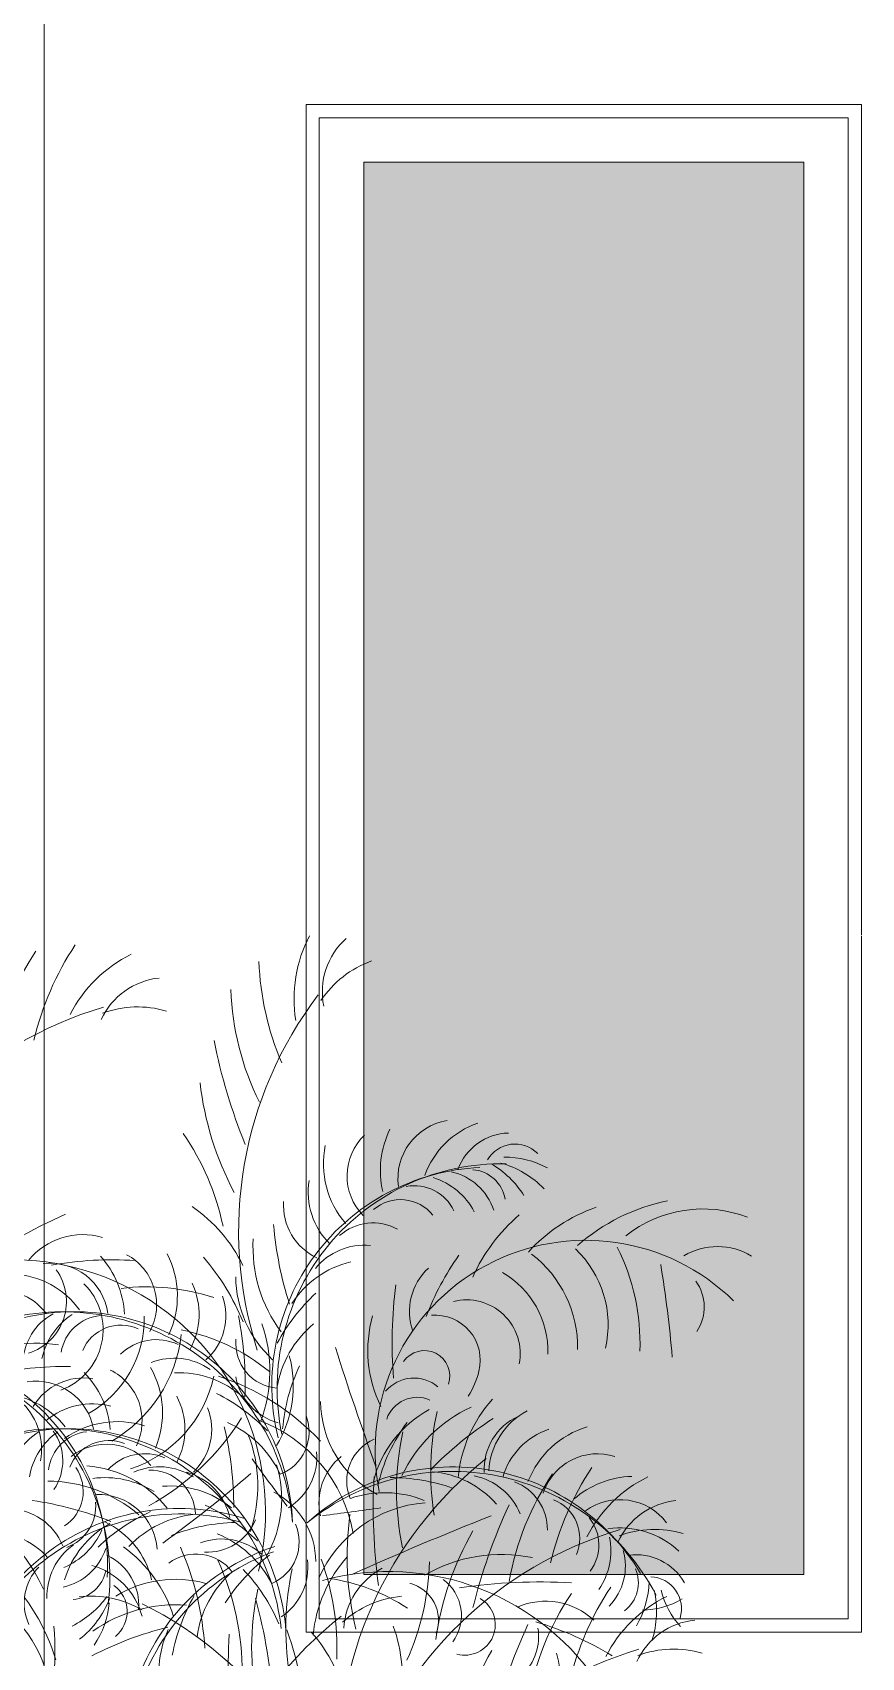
# Model space of a CAD drawing. Header units: metres. Extents: x -44 to 358, y -286 to 66.
# Drawn here: x 193.536 to 194.73, y 27.065 to 29.405 of the extents above; entities that cross this region are included whole.
import ezdxf

# ---------------------------------------------------------------- set-up
doc = ezdxf.new("R2010")
doc.units = ezdxf.units.M
doc.header["$LTSCALE"] = 0.3
doc.layers.add('EL0', color=7, linetype='Continuous', lineweight=15)
doc.layers.add('EL1', color=150, linetype='Continuous', lineweight=13)
doc.layers.add('matas', color=74, linetype='Continuous', lineweight=0, transparency=0.6)

# ---------------------------------------------------------------- blocks, each defined once
blk = doc.blocks.new('A$C65AF79D4')
at = {"layer": 'matas'}
for centre, radius, start, end in [((719.8, 2269.2), 108.7, 348.52, 48.015), ((666.5, 2258.7), 204.9, 350.8543, 27.7332), ((837.4, 2096.4), 439, 13.1208, 33.7447), ((702.3, 2171.1), 153.9, 33.5222, 70.3653), ((486, 2333.7), 439, 336.9799, 357.6038), ((1027.5, 2142.2), 204.9, 26.9951, 63.8741), ((914.7, 2096.3), 419, 9.821, 34.0275), ((1064.3, 2182.1), 108.7, 24.6609, 84.1559), ((365.2, 1907.4), 590, 342.218, 37.2534), ((548.3, 2288.1), 419, 333.6802, 357.8866), ((1108, 2092.6), 153.9, 69.6631, 106.5062), ((991.3, 1680.8), 590, 18.3589, 73.3943), ((136.7, 2367.3), 872.8, 337.8529, 348.6685), ((550.8, 2184.7), 465.8, 331.9559, 353.4735), ((551.4, 1948), 129.5, 19.6547, 71.1704), ((625.5, 1986.9), 88.6, 352.1592, 80.7272), ((544.5, 1971.8), 83.8, 19.9483, 88.5078), ((599.8, 1998.9), 140.9, 346.9363, 26.2642), ((705.2, 1990.6), 85.9, 315.9215, 45.9663), ((1359.7, 1834.6), 389.2, 145.5057, 168.1427), ((553.1, 1881.2), 138, 89.7249, 118.1651), ((536.9, 1990.5), 48.4, 30.1694, 135.3023), ((688.2, 2009.3), 138.7, 319.1654, 11.4922), ((597.8, 1869.2), 146.4, 105.6262, 135.8772), ((646.5, 1883.5), 145.5, 120.3021, 147.7859), ((557.7, 1669.7), 339.3, 348.1446, 91.2295), ((604.7, 1946.9), 53.4, 94.4806, 170.6852), ((652.6, 1911.3), 87.8, 102.5499, 161.8413), ((574.4, 1673.3), 330.6, 346.1854, 87.2635), ((692.3, 1886.9), 106, 107.2773, 152.0506), ((689.3, 1909.6), 66.3, 79.1062, 154.7686), ((740.7, 1965.9), 109.2, 314.5319, 9.3876), ((246.5, 1661.6), 297.4, 48.7758, 78.4566), ((332.5, 1708.5), 248.6, 42.1907, 70.7976), ((710.2, 1892.1), 62.7, 49.5215, 141.3624), ((798.8, 1946.7), 88.6, 295.3285, 3.5144), ((1150.7, 1758.5), 223.8, 123.9318, 154.4648), ((252.5, 1753.1), 187.6, 51.5901, 111.0854), ((354.1, 1726), 270.9, 24.352, 49.3909), ((751.7, 1842.8), 76.8, 48.6926, 118.7456), ((884.3, 1178.5), 824.4, 54.3706, 66.1781), ((372.8, 1960.3), 531.2, 342.0282, 355.3213), ((717.9, 1883.1), 215.6, 323.3826, 3.3335), ((1190.8, 1795.2), 106.6, 39.2112, 106.1063), ((230.5, 1784.5), 99.3, 59.2063, 121.1572), ((429.8, 1574.6), 318.7, 348.8402, 134.6096), ((670.2, 1737.6), 322.5, 153.1864, 182.1263), ((554.4, 1765.3), 158.4, 133.4271, 192.9223), ((621.4, 1730.7), 179.3, 127.7231, 180.8711), ((274.2, 1626.4), 425, 20.8683, 35.1075), ((765, 1790.1), 95.7, 39.2968, 95.4819), ((1186.6, 1808.8), 138.7, 152.6004, 204.9272), ((1165.2, 1795.6), 85.9, 118.1264, 208.1711), ((2104.4, 1562.8), 1812, 170.6603, 175.1334), ((607.7, 1785.7), 88.9, 340.3764, 47.2716), ((752.1, 1718.6), 145.8, 32.7526, 76.7092), ((1297, 1481.4), 382.4, 47.675, 193.4443), ((1271.7, 1638.8), 348.7, 139.0081, 157.9474), ((1147.1, 1353.8), 510, 79.703, 93.9422), ((1268.8, 1774.6), 140.9, 137.8284, 177.1563), ((1240.8, 1770.1), 88.6, 83.3655, 171.9334), ((1297.8, 1800.7), 82, 144.2541, 252.6427), ((316.2, 1792.3), 65.8, 143.3298, 214.0989), ((624.4, 1725.7), 137.2, 119.954, 181.9048), ((35.9, 1738.2), 687, 355.5359, 7.3434), ((786.5, 1840), 173.2, 312.6012, 359.291), ((1094.5, 1497.7), 325.1, 83.1868, 108.2256), ((1124.3, 1781.5), 109.2, 154.705, 209.5607), ((1258, 1758.1), 97.7, 134.7075, 249.8404), ((1301.4, 1712.5), 129.5, 92.9222, 144.4379), ((610.3, 1721.7), 81.4, 75.8728, 191.0057), ((644.5, 1603), 285.9, 28.0585, 47.3288), ((1063.1, 1779), 88.6, 160.5782, 228.7641), ((1314.6, 1733.4), 83.8, 75.5848, 144.1444), ((657.8, 1711.7), 68.3, 85.4194, 193.8079), ((567.6, 1726.6), 192.1, 333.7706, 15.8339), ((1204, 1454.5), 330.6, 76.8291, 177.9073), ((1220.6, 1436.7), 348.3, 73.5747, 175.0661), ((1476.5, 1675.3), 531.2, 168.7713, 182.0644), ((1262.7, 1775), 164.7, 178.7887, 240.7396), ((1158.3, 1713.3), 66.3, 9.324, 84.9864), ((1149.2, 1692.3), 106, 12.0421, 56.8154), ((1194.1, 1704.8), 87.8, 2.2514, 61.5427), ((739.5, 1644.1), 159.8, 9.0852, 50.0839), ((1123.5, 1695.6), 215.6, 160.7592, 200.7101), ((1099, 1464.7), 298.3, 101.0254, 129.6323), ((1255.7, 1775), 215.1, 186.5578, 239.7058), ((1133.4, 1702.2), 62.7, 22.7302, 114.5711), ((674, 1688), 38.4, 34.5212, 199.0051), ((-3163.5, 2981.3), 4164.3, 339.9054, 342.5296), ((891.1, 1737.4), 68.4, 275.1384, 5.1474), ((1079.9, 1666.1), 76.8, 45.3471, 115.4), ((1489.4, 1383.5), 339.3, 83.7795, 186.8644), ((1484.2, 1399.9), 330.6, 81.8203, 182.8985), ((1261.3, 1522), 215.6, 59.0175, 98.9684), ((615.3, 1585.3), 274.2, 4.7294, 25.4537), ((1045.7, 1673), 173.2, 164.8016, 211.4914), ((1052.7, 1619.1), 95.7, 68.6107, 124.7958), ((1209.1, 1632.2), 138.7, 150.4675, 202.7943), ((1218.3, 1171.1), 531.2, 77.6632, 90.9562), ((716.5, 1726.1), 128.8, 193.8079, 212.2747), ((689.9, 1628.6), 56.2, 40.1027, 130.1306), ((1093.8, 1347.2), 356.9, 107.6105, 137.2914), ((871.2, 1703.8), 90.1, 285.5473, 349.0911), ((1045.5, 1546.9), 145.8, 87.3834, 131.34), ((1178.6, 1727.8), 190.1, 192.2619, 251.757), ((1187.2, 1619.7), 85.9, 115.9935, 206.0382), ((1289.9, 1594.9), 140.9, 135.6956, 175.0235), ((1261.9, 1591.5), 88.6, 81.2326, 169.8005), ((1190.1, 1596.3), 88.6, 30.9634, 99.1493), ((418.9, 1515.4), 204.9, 5.2091, 42.0881), ((685.2, 1607.3), 48.3, 18.5305, 113.7422), ((670.3, 1650.6), 160.8, 297.8691, 359.4469), ((1117.3, 1406.2), 285.9, 116.7638, 136.0341), ((1145.8, 1607.1), 109.2, 152.5721, 207.4279), ((1320.3, 1531.6), 129.5, 90.7893, 142.305), ((467.9, 1538.8), 108.7, 2.8748, 62.3698), ((495.1, 1546.2), 88.6, 357.2769, 65.4628), ((282.7, 1176.7), 531.2, 43.9766, 57.2697), ((513.2, 1444.8), 215.6, 25.331, 65.2819), ((225.4, 1543.4), 439, 351.3348, 11.9587), ((583.5, 1485.2), 173.2, 14.5496, 61.2394), ((917, 1603), 68.4, 158.9452, 248.9543), ((1278.9, 1829.5), 387, 212.0211, 240.9611), ((1084.6, 1606.9), 88.6, 158.4453, 226.6312), ((1176.7, 1536.6), 109.2, 50.1668, 105.0225), ((1349.2, 1578.1), 95.7, 134.9317, 191.1169), ((387.9, 1478), 138.7, 21.1139, 73.4406), ((450.8, 1503.9), 109.2, 16.4803, 71.336), ((505.9, 1469.5), 244.1, 12.3107, 37.3493), ((297.2, 1514.6), 419, 348.035, 12.2414), ((1003.6, 1410.3), 225.1, 110.4249, 169.9201), ((1213.3, 1277.5), 330.6, 74.6962, 175.7744), ((1228.1, 1268.9), 339.3, 70.7302, 173.8152), ((1037.3, 1471.7), 159.8, 114.0087, 155.0074), ((1141.8, 1521.4), 215.6, 158.6263, 198.5772), ((1493.8, 1488), 531.2, 166.6384, 179.9315), ((1138.7, 1480.1), 138.7, 54.8004, 107.1271), ((1177.2, 1537.8), 66.3, 7.1912, 82.8535), ((1298.1, 1559.6), 76.8, 144.3276, 214.3805), ((1167.4, 1517.1), 106, 9.9092, 54.6825), ((1212.7, 1527.9), 87.8, 0.1185, 59.4098), ((723.2, 1529.2), 68.4, 337.0868, 67.0959), ((1155.5, 1498.8), 85.9, 51.5565, 141.6012), ((1151.9, 1527.6), 62.7, 20.5973, 112.4383), ((630.9, 1219.6), 330.6, 48.1338, 149.212), ((412.3, 1484.2), 85.9, 17.87, 107.9147), ((214.1, 1100.4), 590, 356.5728, 51.6083), ((743.5, 1495.8), 90.1, 347.4958, 51.0395), ((926.9, 1565.2), 90.1, 175.0015, 238.5453), ((-1714.8, 3469.4), 3264.5, 322.6928, 324.2547), ((1063.2, 1501.7), 173.2, 162.6688, 209.3586), ((1075.4, 1454.8), 95.7, 66.4778, 122.6629), ((1198.1, 1379.1), 173.2, 94.3596, 141.0494), ((1097.2, 1493.5), 76.8, 43.2142, 113.2671), ((632.2, 1195.2), 348.3, 50.9749, 152.4663), ((245.5, 1351.3), 204.9, 26.9951, 63.8741), ((355.5, 1395.1), 140.9, 48.8847, 88.2126), ((55.4, 1305.5), 439, 13.1208, 33.7447), ((132.7, 1305.4), 419, 9.821, 34.0275), ((564.7, 1455.7), 76.8, 110.6411, 180.694), ((617.4, 1442.7), 95.7, 101.2452, 157.4304), ((674.4, 1397.7), 145.8, 94.7011, 138.6576), ((725.8, 1248.3), 285.9, 90.0069, 109.2773), ((-121.3, 1489.3), 872.8, 352.2078, 3.0234), ((2349, 3193.5), 2174.4, 229.4951, 233.9681), ((1056.8, 1454.9), 90.1, 104.5595, 168.1032), ((1089.1, 1476.9), 68.4, 88.5031, 178.5122), ((1157.7, 1393.2), 140.9, 82.5712, 121.8991), ((1245.4, 1313.3), 215.6, 90.3171, 130.268), ((1253.1, 1513.5), 62.7, 145.1564, 236.9974), ((378.1, 1412.1), 88.6, 54.1077, 142.6756), ((501.6, 1442.3), 62.7, 111.4699, 203.3109), ((734.2, 1351.5), 159.8, 71.0336, 112.0323), ((957.7, 1407.1), 119.1, 118.0411, 179.9919), ((1058.4, 1375.6), 145.8, 85.2505, 129.2071), ((1167.1, 1419.9), 88.6, 87.7942, 176.3621), ((282.3, 1391.2), 108.7, 24.6609, 84.1559), ((-246.4, 1126.6), 872.8, 13.9938, 24.8094), ((-1261.3, -3172.1), 4997.2, 65.8433, 68.4675), ((657.4, 1303.8), 192.9, 23.807, 85.3848), ((1206.5, 4719.2), 3264.5, 261.7864, 263.3482), ((325.2, 1415.1), 465.8, 346.3107, 7.8284), ((1124.9, 1232.3), 285.9, 114.6309, 133.9012), ((1045.2, 1156.8), 330.6, 6.387, 107.4652), ((1042.7, 1139.8), 339.3, 2.4211, 105.506), ((1005.6, 1319.6), 159.8, 43.5667, 84.5654), ((970.6, 1222.2), 285.9, 46.3217, 65.5921), ((1344.5, 973.9), 531.2, 98.3293, 111.6224), ((1237.7, 1491), 66.3, 174.7411, 250.4035), ((1303.8, 1398.1), 88.6, 90.1362, 158.3221), ((326, 1301.7), 153.9, 69.6631, 106.5062), ((377.5, 1328.4), 129.5, 81.6031, 133.1188), ((209.3, 889.9), 590, 18.3589, 73.3943), ((476.3, 1432.1), 66.3, 141.0546, 216.717), ((195.7, 1223.4), 465.8, 8.0967, 29.6144), ((932, 1436.5), 68.4, 156.8123, 246.8214), ((1002.9, 1500), 78.9, 202.1645, 272.9337), ((954.8, 1192), 274.2, 68.1969, 88.9212), ((1213, 1349.9), 129.5, 115.2896, 166.8053), ((1079.2, 1337), 145.8, 16.9414, 60.8979), ((1260, 1496.2), 106, 202.9122, 247.6855), ((1477.9, 1264.3), 248.6, 127.4233, 156.0302), ((497.8, 1424), 106, 169.2257, 213.999), ((796.9, 1115.9), 330.6, 330.6496, 71.7278), ((1047.3, 1300.8), 159.8, 111.8758, 152.8745), ((980.4, 1351.1), 90.1, 68.822, 132.3658), ((1444.7, 1250.6), 439, 156.0737, 176.6976), ((1249.6, 1263.3), 204.9, 125.9443, 162.8233), ((1239.7, 1454.2), 87.8, 198.1848, 257.4762), ((1149.6, 1354.4), 95.7, 358.1686, 54.3538), ((1326.6, 1341.3), 109.2, 84.263, 139.1187), ((353.3, 1333.5), 83.8, 81.8967, 150.4562), ((457.6, 1400.4), 87.8, 164.4983, 223.7897), ((557.6, 1187.3), 230.5, 59.7085, 101.7719), ((1055.4, 1417.6), 389.2, 181.6466, 204.2836), ((638.3, 1277.2), 204.9, 5.2091, 42.0881), ((1195.6, 1276.4), 389.2, 159.8606, 182.4975), ((940.5, 1398.4), 90.1, 172.8686, 236.4124), ((785, 1103.6), 339.3, 326.6836, 69.7686), ((744.1, 1197.2), 274.2, 32.4594, 53.1838), ((1368.6, 1237.3), 419, 155.791, 179.9974), ((1019.5, 1350.1), 68.4, 52.7657, 142.7748), ((1190.1, 1340.7), 83.8, 115.5832, 184.1427), ((333.3, 1335.7), 48.4, 92.1178, 197.2507), ((727.9, 1009.4), 382.4, 74.7781, 220.5475), ((403.6, 1374.9), 53.4, 156.429, 232.6336), ((685.4, 1325.4), 67.4, 126.0406, 216.0685), ((860.2, 1091.6), 292.9, 98.2486, 123.2872), ((687.3, 1300.5), 108.7, 2.8748, 62.3698), ((444.7, 1305.1), 439, 351.3348, 11.9587), ((1147.2, 1206.5), 274.2, 136.506, 157.2304), ((859.8, 1271.2), 159.8, 7.8292, 48.8279), ((1050.8, 1207), 173.2, 58.6222, 105.312), ((1206.5, 1296.4), 108.7, 105.6626, 165.1576), ((1208.9, 1403.1), 53.4, 190.1155, 266.3201), ((1517.5, 1174.7), 297.4, 134.0084, 163.6893), ((1203.1, 1344.5), 76.8, 334.905, 44.9579), ((201, 1390.2), 117.8, 316.3475, 347.1235), ((216.9, 1170.3), 204.9, 26.9951, 63.8741), ((469, 1332.3), 146.4, 167.5746, 197.8256), ((479.2, 1382.1), 145.5, 182.2505, 209.7343), ((26.8, 1124.4), 439, 13.1208, 33.7447), ((498.6, 551.8), 824.4, 81.4738, 93.2813), ((104.1, 1124.3), 419, 9.821, 34.0275), ((710.5, 1318), 57.9, 104.4684, 199.6801), ((694.6, 1201.2), 153.9, 47.8771, 84.7202), ((516.5, 1276.3), 419, 348.035, 12.2414), ((774.6, 1212.6), 285.9, 10.5843, 29.8546), ((1178.7, 1200.7), 153.9, 83.3122, 120.1553), ((1172.2, 1331.4), 48.4, 125.8043, 230.9372), ((1272.2, 1439.6), 145.5, 215.937, 243.4208), ((344.9, 1451.4), 117.8, 238.9176, 269.6935), ((490.4, 1240.4), 106.6, 66.3143, 133.2095), ((612.9, 1311.4), 46.1, 120.4591, 284.943), ((1363.9, 814.9), 590, 116.4241, 171.4596), ((1772.7, 1125.8), 872.8, 165.009, 175.8246), ((1050.9, 1126), 215.6, 54.5797, 94.5306), ((1287, 1403.9), 146.4, 201.2611, 231.5121), ((1288.4, 1357.3), 138, 185.3599, 213.8001), ((253.7, 1210.2), 108.7, 24.6609, 84.1559), ((652.7, 827.6), 510, 106.8062, 121.0454), ((583.2, 1294.1), 82, 171.3573, 279.7458), ((-275, 945.5), 872.8, 13.9938, 24.8094), ((931.5, 1233), 223.8, 160.0727, 190.6057), ((433.5, 862.1), 590, 356.5728, 51.6083), ((929.7, 1242.3), 145.8, 341.2039, 25.1605), ((933, 792.6), 531.2, 62.5918, 75.8849), ((1652.2, 1272), 419, 174.8929, 199.0993), ((1426.8, 1188.4), 187.6, 136.8228, 196.318), ((1012, 1150.9), 223.8, 138.2867, 168.8197), ((1320.5, 1145.8), 465.8, 160.204, 181.7217), ((98.1, 1251), 872.8, 352.2078, 3.0234), ((1786, 871.3), 590, 135.526, 190.5615), ((297.4, 1120.6), 153.9, 69.6631, 106.5062), ((180.7, 708.9), 590, 18.3589, 73.3943), ((567.1, 1238), 97.7, 161.8107, 276.9436), ((167.1, 1042.3), 465.8, 8.0967, 29.6144)]:
    blk.add_arc(centre, radius, start, end, dxfattribs=at)

msp = doc.modelspace()

# ---------------------------------------------------------------- hatches: boundary and pattern name
at = {"layer": 'EL1', "transparency": 33554572}
h = msp.add_hatch(color=256, dxfattribs=at)
h.dxf.hatch_style = 1
h.set_gradient(color1=(202, 249, 252), color2=(229, 255, 255), tint=1, name='CYLINDER')
h.paths.add_polyline_path([(194.646966, 29.2182153), (194.012966, 29.2182153), (194.012966, 27.1842153), (194.646966, 27.1842153)])

# ---------------------------------------------------------------- linework, layer by layer
at = {"layer": 'EL0'}
msp.add_line((193.5526966, 26.0012153), (193.5526966, 30.3012153), dxfattribs=at)
at = {"layer": 'EL1'}
for p, q in [((194.729966, 29.3012153), (193.929966, 29.3012153)), ((193.929966, 29.3012153), (193.929966, 27.1012153)), ((193.929966, 27.1012153), (193.929966, 29.3012153)), ((193.929966, 29.3012153), (194.729966, 29.3012153)), ((194.710966, 29.2822153), (193.948966, 29.2822153)), ((193.948966, 29.2822153), (193.948966, 27.1202153)), ((194.710966, 28.3803741), (194.710966, 29.2822153)), ((194.729966, 28.1047166), (194.729966, 29.3012153)), ((194.729966, 29.3012153), (194.729966, 28.3803741)), ((194.646966, 29.2182153), (194.012966, 29.2182153)), ((194.012966, 29.2182153), (194.012966, 27.1842153)), ((194.646966, 27.1842153), (194.646966, 29.2182153)), ((194.710966, 27.1202153), (194.710966, 28.3803741)), ((194.729966, 28.3803741), (194.729966, 28.1047166)), ((194.729966, 27.1012153), (194.729966, 28.10325)), ((194.729966, 28.10325), (194.729966, 27.1012153)), ((194.012966, 27.1842153), (194.646966, 27.1842153)), ((193.948966, 27.1202153), (194.7049584, 27.1202153)), ((194.7049584, 27.1202153), (194.7069439, 27.1202153)), ((194.7075671, 27.1202153), (194.710966, 27.1202153)), ((193.929966, 27.1012153), (194.729966, 27.1012153)), ((194.7048523, 27.1012153), (193.929966, 27.1012153)), ((194.729966, 27.1012153), (194.7048523, 27.1012153))]:
    msp.add_line(p, q, dxfattribs=at)

# ---------------------------------------------------------------- block references
at = {"layer": 'matas', "xscale": -0.0009516181409652221, "yscale": 0.0009516181409652221, "zscale": 0.0009516181409652221}
msp.add_blockref('A$C65AF79D4', (194.7418276, 25.8637553), dxfattribs=at)

doc.saveas('drawing.dxf')
